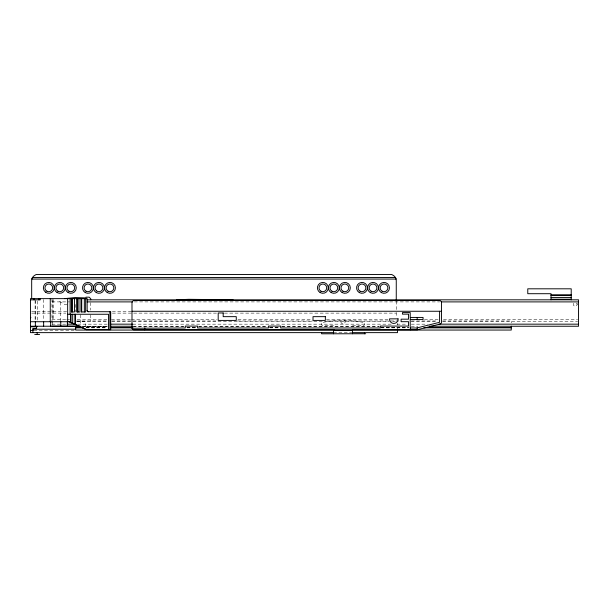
<?xml version="1.0" encoding="UTF-8"?>
<svg xmlns="http://www.w3.org/2000/svg" width="609" height="609" viewBox="0 0 609 609"><rect width="100%" height="100%" fill="white"/><g stroke="black" fill="none" stroke-linecap="round" stroke-linejoin="round"><path stroke-width="0.46" stroke-dasharray="3.04 2.28" d="M577.119 304.53L576.929 303.335M51.986 301.897L69.593 301.897M134.285 301.897L439.66 301.897M67.097 304.47L64.752 304.47L59.903 301.668L59.903 299.925M31.676 311.587L67.751 311.587M112.376 311.587L131.361 311.587M31.676 313.125L65.856 313.125M112.376 313.125L216.812 313.125M224.409 313.125L396.261 313.125M51.986 319.405L65.787 319.405M66.739 319.405L69.593 319.405M77.206 319.405L107.648 319.405M111.455 319.405L130.478 319.405M131.43 319.405L217.048 319.405M237.982 319.405L312.181 319.405M326.454 319.405L388.283 319.405M424.435 319.405L438.708 319.405M443.466 319.405L577.598 319.405M76.665 320.973L107.1 320.973M111.85 320.973L217.413 320.973M237.381 320.973L312.508 320.973M326.774 320.973L399.999 320.973M411.41 320.973L438.038 320.973M442.789 320.973L511.263 320.973L511.263 322.831M76.559 321.483L107.108 321.483M111.668 321.483L389.402 321.483M392.874 321.483L395.104 321.483M410.93 321.483L436.927 321.483M442.576 321.483L577.598 321.483M77.008 321.598L85.504 321.598L85.504 326.234M51.986 324.163L66.236 324.163M77.647 324.163L107.108 324.163M132.777 324.163L391.305 324.163M397.007 324.163L407.467 324.163M411.265 324.163L427.427 324.163M333.557 325.663L323.31 325.663L321.628 325.054L321.628 322.61L335.506 320.159L350.571 320.159L364.448 322.61L364.448 325.054L362.766 325.663L352.52 325.663M81.751 326.234L107.801 326.234M133.447 326.234L183.781 326.234M198.976 326.234L267.359 326.234M281.609 326.234L379.437 326.234M82.398 326.249L107.108 326.249M132.777 326.249L184.101 326.249M198.359 326.249L266.795 326.249M281.997 326.249L378.95 326.249M411.265 326.249L417.919 326.249M84.651 326.767L107.473 326.767M86.181 327.475L107.1 327.475M186.978 327.475L196.494 327.475M269.718 327.475L279.226 327.475M380.975 327.475L408.555 327.475M86.181 327.596L107.1 327.596M186.978 327.596L196.494 327.596M269.718 327.596L279.226 327.596M380.975 327.596L408.555 327.596M86.181 327.84L107.1 327.84M186.978 327.84L196.494 327.84M269.718 327.84L279.226 327.84M380.975 327.84L408.555 327.84M33.845 330.436L74.671 330.436M333.557 332.636L352.078 332.636M397.479 323.28L397.479 325.023M397.479 326.98L397.479 329.21M396.261 301.204L396.261 311.481M396.261 312.417L396.261 314.29A6.12 6.12 0 0 0 397.076 317.35M90.764 302.643L90.764 310.179M90.764 314.891L90.764 321.483M80.259 314.823L80.259 324.841M75.737 304.47L75.737 312.082M60.771 302.171L60.771 320.684M53.668 299.552L53.668 320.798M52.473 299.818L52.473 320.654M52.473 321.598L52.473 325.305M51.986 298.631L51.986 325.313M43.642 299.544L43.642 320.715M37.362 301.105L37.362 320.897M35.345 300.465L35.345 320.897M35.101 300.465L35.101 320.715M344.595 320.22A2.139 2.139 0 0 1 344.534 323.219A2.139 2.139 0 0 1 341.542 323.219A2.139 2.139 0 0 1 341.482 320.22M576.769 303.076A1.956 1.956 0 0 1 576.495 305.68A1.956 1.956 0 0 1 573.876 305.68A1.956 1.956 0 0 1 573.602 303.076"/><path stroke-width="0.91" d="M333.557 332.636L30.45 332.636L30.45 298.631L87.156 298.631L87.148 310.491A1.195 1.149 90 0 0 87.239 310.971A1.233 1.188 89.3 0 0 87.696 311.519A1.287 1.241 88.4 0 0 88.13 311.694L110.709 311.717L110.709 329.675L86.417 329.675A167.878 10.048 24.1 0 0 75.432 324.597L70.964 322.709L70.964 314.259M30.45 318.043L30.853 317.342M64.706 298.631L75.135 297.542L85.976 297.915L85.976 297.177L89.173 297.177L90.726 298.73L90.764 299.818M176.526 299.818L188.76 299.316L233.049 299.818M32.528 277.521L395.401 277.521M551.023 294.923L571.212 294.923M551.023 295.312L571.212 295.312M551.023 297.42L571.212 297.42M551.023 299.209L571.212 299.209M30.45 299.849L40.24 299.849L40.24 298.631M86.973 299.818L578.55 299.818L578.55 326.249L429.322 326.249M87.072 301.897L132.602 301.897M441.632 301.897L578.55 301.897M131.993 311.26L441.525 311.26M67.622 314.259L108.524 314.259L108.524 329.675M30.45 321.719L69.114 321.719M67.188 324.163L74.793 324.163M110.914 324.163L132.777 324.163M438.83 324.163L578.55 324.163M30.45 326.234L79.878 326.234M80.495 326.249L51.986 326.142M110.914 326.249L132.777 326.249M30.45 326.767L37.103 326.767M82.375 327.475L75.714 327.475L75.714 330.048L334.379 330.048M110.907 327.475L132.777 327.475M426.627 327.475L511.263 327.475M75.714 327.84L83.326 327.84M110.907 327.84L132.777 327.84M423.773 327.84L511.263 327.84M32.894 329.21L75.623 329.21M352.451 330.048L511.263 330.048L511.263 326.188M30.45 330.436L33.305 330.436M352.52 332.636L397.479 332.636L397.479 329.431M365.674 333.74L321.628 333.801L321.628 332.636M34.728 334.478L39.623 334.478M68.787 321.719L70.964 322.709M571.212 299.818L571.212 288.811L527.775 288.811L527.775 293.705L551.023 293.705L551.023 299.818M441.525 321.955L441.525 302.757A2.2 2.2 0 0 0 439.325 300.557L134.201 300.557A2.2 2.2 0 0 0 131.993 302.757L131.993 327.589A2.2 2.2 0 0 0 134.201 329.796L417.058 329.796L439.858 324.095A2.2 2.2 0 0 0 441.449 322.534M439.584 311.26L439.584 322.29L416.83 327.977L410.222 327.977L410.222 319.565L423.065 319.565L423.065 317.434L410.222 317.434L410.222 312.577L402.442 312.577L402.442 314.137L408.555 314.137L408.555 319.177L401.103 319.177L401.103 321.681L408.555 321.681L408.555 326.074L380.305 326.074L380.305 327.977L280.703 327.977L280.703 326.097L268.409 326.097L268.409 327.977L197.575 327.977L197.575 326.097L185.273 326.097L185.273 327.977L132.1 328.259A2.185 2.109 -90 0 0 132.556 329.058L132.785 329.279A2.307 2.23 -90 0 0 133.615 329.713M417.173 317.434L417.173 319.565M417.173 327.893L417.173 329.766M410.329 317.434L410.329 319.565M410.329 327.977L410.329 329.796M396.261 300.336L396.261 280.642A6.12 6.12 0 0 0 393.201 275.344L391.777 274.53L36.152 274.522L34.728 275.344A6.12 6.12 0 0 0 31.676 280.642L31.676 298.456M364.448 332.636L364.448 333.801M352.52 333.801L352.52 330.375L333.557 330.375L333.557 333.801M144.782 327.977L144.782 329.796M109.902 311.717L109.902 329.675M85.641 298.631L85.641 311.975L81.53 311.975L81.53 298.631M84.339 298.631L84.339 311.975M81.713 298.631L81.713 311.975M80.045 298.631L80.045 311.975L76.917 311.975L76.917 298.631M78.097 298.631L78.097 311.975M77.183 298.631L77.183 311.975M75.432 314.259L75.432 324.597M74.884 314.259L74.884 324.346M74.458 298.631L74.458 311.975L71.322 311.975L71.322 298.631M72.699 314.259L72.699 323.432M72.509 298.631L72.509 311.975M71.596 298.631L71.596 311.975M70.614 314.259L70.614 322.549M70.088 298.631L70.088 314.259M67.645 298.631L67.645 321.719M67.371 321.506L67.371 326.234M60.771 321.605L60.771 326.234M50.638 321.636L50.638 326.234M50.265 298.631L50.265 321.719M43.642 321.636L43.642 326.234M39.014 298.631L39.014 299.849M37.179 332.636L37.179 334.478M36.57 326.234L36.57 328.418L32.894 328.418L32.894 332.636M35.345 321.598L35.345 326.234M34.119 298.631L34.119 299.849M88.366 311.717A1.233 1.218 -90 0 1 87.14 310.491M86.752 329.675A170.535 10.208 24.1 0 0 80.259 326.668A170.855 10.231 24.1 0 0 73.811 323.699M69.479 321.719A170.855 10.231 24.1 0 1 73.088 323.371M395.401 277.521A7.574 6.623 0 0 1 396.048 279.067L31.881 279.067A7.574 6.623 0 0 1 32.528 277.521M223.191 312.98L218.197 312.98L218.197 320.418L236.269 320.418L236.269 316.65L223.191 316.65L223.191 312.98M325.351 316.65L313.018 316.65L313.018 320.418L325.351 320.418L325.351 316.65M398.08 318.857L389.539 318.857A4.278 4.278 0 0 0 393.81 323.432A4.278 4.278 0 0 0 398.08 318.857M371.087 291.201A3.852 3.852 0 0 0 376.864 287.859A3.852 3.852 0 0 0 371.087 284.525A3.852 3.852 0 0 0 371.087 291.201M370.287 292.579A5.443 5.443 0 0 0 378.455 287.859A5.443 5.443 0 0 0 370.287 283.147A5.443 5.443 0 0 0 370.287 292.579M360.071 291.201A3.852 3.852 0 0 0 365.857 287.859A3.852 3.852 0 0 0 360.071 284.525A3.852 3.852 0 0 0 360.071 291.201M359.28 292.579A5.443 5.443 0 0 0 367.448 287.859A5.443 5.443 0 0 0 359.28 283.147A5.443 5.443 0 0 0 359.28 292.579M382.094 291.201A3.852 3.852 0 0 0 387.88 287.859A3.852 3.852 0 0 0 382.094 284.525A3.852 3.852 0 0 0 382.094 291.201M381.303 292.579A5.443 5.443 0 0 0 389.471 287.859A5.443 5.443 0 0 0 381.303 283.147A5.443 5.443 0 0 0 381.303 292.579M320.128 292.579A5.443 5.443 0 0 0 328.297 287.859A5.443 5.443 0 0 0 320.128 283.147A5.443 5.443 0 0 0 320.128 292.579M331.144 292.579A5.443 5.443 0 0 0 339.304 287.859A5.443 5.443 0 0 0 331.144 283.147A5.443 5.443 0 0 0 331.144 292.579M342.151 292.579A5.443 5.443 0 0 0 350.32 287.859A5.443 5.443 0 0 0 342.151 283.147A5.443 5.443 0 0 0 342.151 292.579M96.237 292.579A5.443 5.443 0 0 0 104.405 287.859A5.443 5.443 0 0 0 96.237 283.147A5.443 5.443 0 0 0 96.237 292.579M85.23 292.579A5.443 5.443 0 0 0 93.398 287.859A5.443 5.443 0 0 0 85.23 283.147A5.443 5.443 0 0 0 85.23 292.579M342.943 291.201A3.852 3.852 0 0 0 348.729 287.859A3.852 3.852 0 0 0 342.943 284.525A3.852 3.852 0 0 0 342.943 291.201M46.878 291.201A3.852 3.852 0 0 0 52.656 287.859A3.852 3.852 0 0 0 46.878 284.525A3.852 3.852 0 0 0 46.878 291.201M57.885 291.201A3.852 3.852 0 0 0 63.663 287.859A3.852 3.852 0 0 0 57.885 284.525A3.852 3.852 0 0 0 57.885 291.201M68.893 291.201A3.852 3.852 0 0 0 74.679 287.859A3.852 3.852 0 0 0 68.893 284.525A3.852 3.852 0 0 0 68.893 291.201M86.021 291.201A3.852 3.852 0 0 0 91.807 287.859A3.852 3.852 0 0 0 86.021 284.525A3.852 3.852 0 0 0 86.021 291.201M96.534 290.858A3.852 3.852 0 0 0 102.769 288.46A3.852 3.852 0 0 0 97.585 284.266A3.852 3.852 0 0 0 96.534 290.858M108.044 291.201A3.852 3.852 0 0 0 113.83 287.859A3.852 3.852 0 0 0 108.044 284.525A3.852 3.852 0 0 0 108.044 291.201M320.928 291.201A3.852 3.852 0 0 0 326.706 287.859A3.852 3.852 0 0 0 320.928 284.525A3.852 3.852 0 0 0 320.928 291.201M331.935 291.201A3.852 3.852 0 0 0 337.713 287.859A3.852 3.852 0 0 0 331.935 284.525A3.852 3.852 0 0 0 331.935 291.201M45.378 292.092A5.443 5.443 0 0 0 54.178 288.712A5.443 5.443 0 0 0 46.847 282.782A5.443 5.443 0 0 0 45.378 292.092M57.094 292.579A5.443 5.443 0 0 0 65.254 287.859A5.443 5.443 0 0 0 57.094 283.147A5.443 5.443 0 0 0 57.094 292.579M68.101 292.579A5.443 5.443 0 0 0 76.27 287.859A5.443 5.443 0 0 0 68.101 283.147A5.443 5.443 0 0 0 68.101 292.579M107.253 292.579A5.443 5.443 0 0 0 115.421 287.859A5.443 5.443 0 0 0 107.253 283.147A5.443 5.443 0 0 0 107.253 292.579"/></g></svg>
